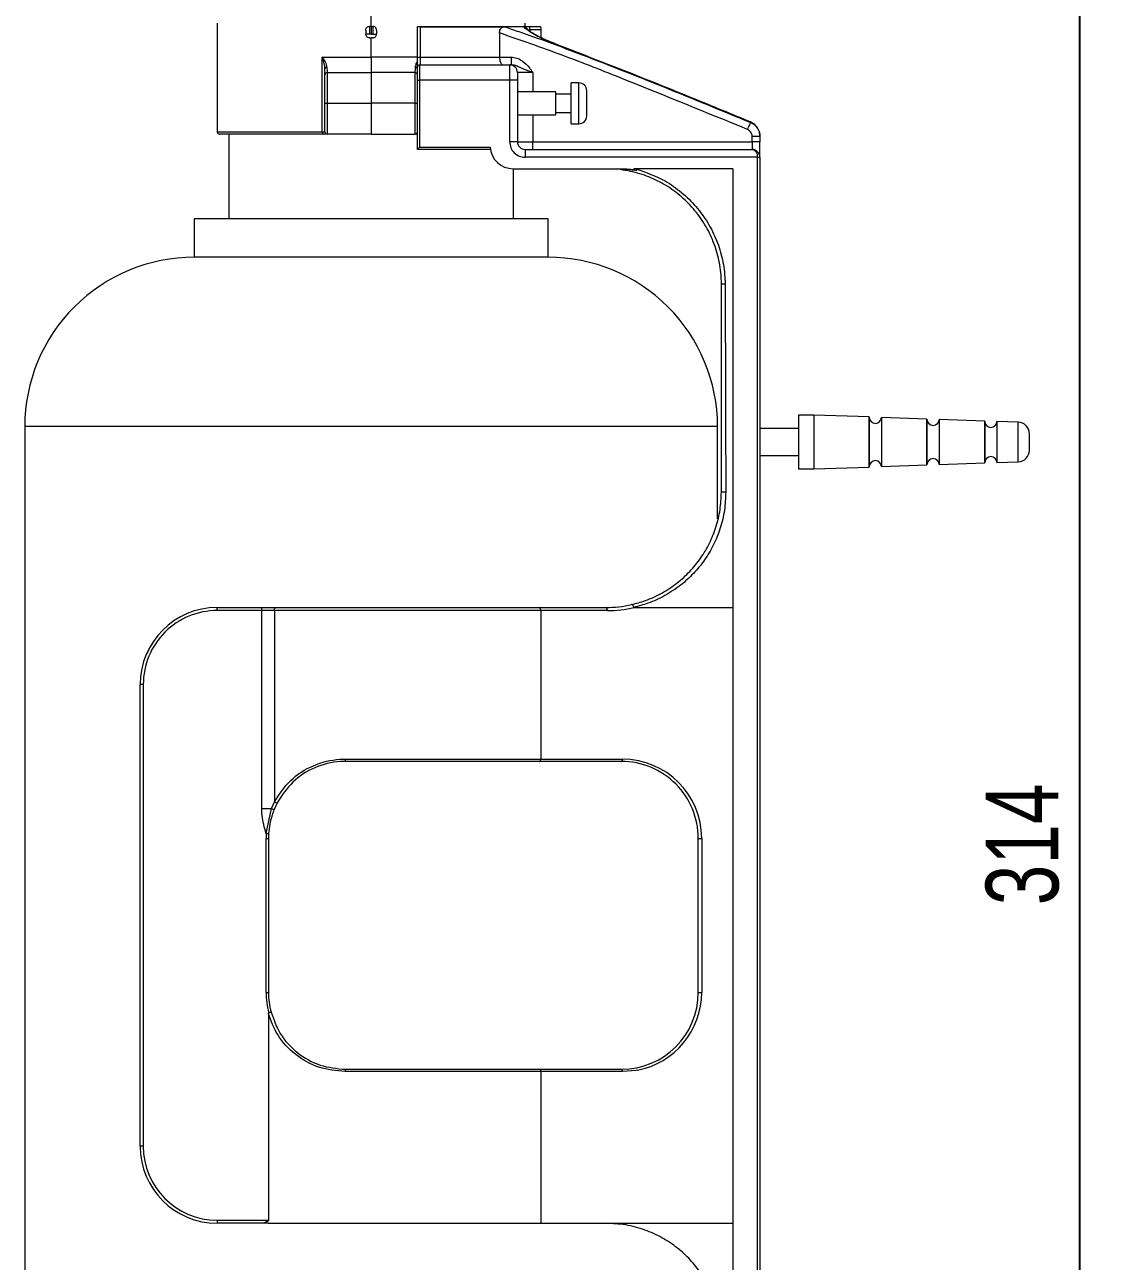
# Model space of a CAD drawing. Header units: millimetres. Extents: x 3 to 208, y 3 to 295.
# Drawn here: x 109.3 to 161, y 92.6 to 152.1 of the extents above; entities that cross this region are included whole.
import ezdxf

# ---------------------------------------------------------------- set-up
doc = ezdxf.new("R2010")
doc.units = ezdxf.units.MM
doc.layers.add('LEVEL0', color=179, linetype='Continuous')
doc.styles.add('SLDTEXTSTYLE0', font='TXT', dxfattribs={"width": 0.75})
doc.dimstyles.new('SLDDIMSTYLE1', dxfattribs={"dimtxt": 3.5, "dimasz": 3.302, "dimexe": 0, "dimexo": 0.0625, "dimgap": 0.875, "dimtad": 1, "dimdec": 0, "dimlfac": 2.7, "dimrnd": 1e-09, "dimzin": 12, "dimdsep": 46, "dimtxsty": 'SLDTEXTSTYLE0', "dimblk1": 'CLOSED', "dimblk2": 'CLOSED', "dimsah": 1, "dimcen": 0.09, "dimadec": 0, "dimazin": 3, "dimtfac": 1, "dimtofl": 0, "dimtmove": 0, "dimatfit": 3, "dimldrblk": 'CLOSED', "dimfxl": 0, "dimfrac": 2, "dimtolj": 1, "dimtzin": 12, "dimarcsym": 0})

# ---------------------------------------------------------------- blocks, each defined once
blk = doc.blocks.new('_CLOSED')
at = {"color": 0, "linetype": 'ByBlock', "lineweight": -2}
for p, q in [((-1, 0.166667), (0, 0)), ((-1, 0.166667), (-1, -0.166667)), ((0, 0), (-1, -0.166667)), ((0, 0), (-1, 0))]:
    blk.add_line(p, q, dxfattribs=at)
blk = doc.blocks.new('_D_6')
at = {"layer": 'LEVEL0', "color": 7}
for p, q in [((129.146, 174.916), (161.004, 174.916)), ((160.004, 174.916), (160.004, 58.694)), ((145.257, 58.694), (161.004, 58.694))]:
    blk.add_line(p, q, dxfattribs=at)
at = {"layer": 'LEVEL0', "color": 7, "xscale": 3.302, "yscale": 3.302}
for p, rotation in [((160.004, 174.916), 90.0000000000004), ((160.004, 58.694), 270.0000000000004)]:
    blk.add_blockref('_CLOSED', p, dxfattribs=dict(at, rotation=rotation))
at = {"layer": 'LEVEL0', "color": 7, "insert": (155.492, 109.736), "char_height": 3.5, "attachment_point": 1, "rotation": 90, "style": 'SLDTEXTSTYLE0'}
blk.add_mtext('314', dxfattribs=at)

msp = doc.modelspace()

# ---------------------------------------------------------------- linework, layer by layer
at = {"color": 7, "linetype": 'Continuous', "lineweight": 15}
for p, q in [((125.923, 152.027), (125.923, 153.361)), ((118.516, 152.187), (118.516, 146.953)), ((125.664, 151.842), (125.664, 151.657)), ((125.923, 152.027), (125.849, 152.027)), ((125.923, 152.027), (125.998, 152.027)), ((125.923, 152.027), (125.923, 151.657)), ((126.183, 151.842), (126.183, 151.657)), ((128.146, 152.027), (128.198, 152.027)), ((128.146, 150.546), (128.146, 152.027)), ((128.198, 152.027), (133.259, 152.027)), ((128.289, 152.011), (132.333, 152.011)), ((133.259, 152.027), (133.53, 152.027)), ((133.331, 152.027), (133.331, 152.182)), ((133.53, 152.027), (134.072, 152.027)), ((134.109, 151.476), (134.109, 151.866)), ((125.849, 151.657), (125.664, 151.657)), ((125.923, 151.657), (125.849, 151.657)), ((125.849, 151.472), (125.923, 151.472)), ((125.923, 151.657), (125.998, 151.657)), ((125.998, 151.472), (125.923, 151.472)), ((125.923, 150.546), (125.923, 151.472)), ((125.998, 151.657), (126.183, 151.657)), ((132.101, 151.71), (132.101, 150.546)), ((134.731, 151.21), (134.729, 151.203)), ((125.923, 150.546), (125.923, 149.805)), ((128.146, 150.064), (128.146, 150.546)), ((123.701, 149.694), (123.701, 149.988)), ((128.146, 149.435), (128.146, 150.064)), ((128.257, 150.175), (132.59, 150.175)), ((132.59, 150.175), (132.654, 150.175)), ((123.701, 148.324), (123.701, 149.694)), ((123.812, 149.805), (125.923, 149.805)), ((125.923, 149.805), (125.923, 148.324)), ((128.035, 149.805), (125.923, 149.805)), ((128.146, 146.101), (128.146, 149.435)), ((132.96, 149.805), (132.96, 149.435)), ((132.96, 149.435), (132.96, 146.472)), ((134.812, 148.879), (132.96, 148.879)), ((134.812, 147.768), (134.812, 148.879)), ((135.553, 148.768), (134.812, 148.768)), ((135.923, 149.305), (135.553, 149.305)), ((135.553, 147.342), (135.553, 149.305)), ((136.294, 147.712), (136.294, 148.935)), ((123.701, 146.953), (123.701, 148.324)), ((125.923, 148.324), (125.923, 146.842)), ((132.96, 147.768), (134.812, 147.768)), ((134.812, 147.879), (135.553, 147.879)), ((135.553, 147.342), (135.923, 147.342)), ((123.61, 146.842), (118.627, 146.842)), ((119.072, 146.842), (119.072, 142.768)), ((123.812, 146.842), (123.61, 146.842)), ((125.923, 146.842), (123.812, 146.842)), ((125.923, 146.842), (128.035, 146.842)), ((128.146, 146.842), (128.035, 146.842)), ((144.627, 146.743), (144.627, 146.722)), ((144.627, 146.722), (144.627, 146.472)), ((144.627, 145.731), (144.627, 146.472)), ((131.664, 146.101), (128.146, 146.101)), ((133.331, 146.101), (144.257, 146.101)), ((144.627, 145.731), (144.627, 59.064)), ((132.76, 145.175), (138.057, 145.175)), ((132.775, 142.768), (132.775, 145.175)), ((143.331, 145.175), (143.331, 124.064)), ((117.405, 142.768), (117.405, 140.916)), ((134.442, 142.768), (117.405, 142.768)), ((134.442, 140.916), (134.442, 142.768)), ((134.442, 140.916), (117.405, 140.916)), ((142.775, 129.62), (142.775, 139.62)), ((147.22, 133.324), (146.479, 133.324)), ((146.479, 133.324), (146.479, 130.731)), ((149.887, 133.23), (147.22, 133.324)), ((147.22, 133.324), (147.22, 130.731)), ((109.257, 132.768), (109.257, 69.805)), ((142.59, 128.326), (142.59, 132.768)), ((149.886, 133.22), (149.886, 130.834)), ((149.887, 133.185), (149.887, 133.23)), ((149.887, 130.824), (149.887, 133.185)), ((152.664, 133.133), (150.479, 133.21)), ((150.479, 133.21), (150.479, 130.845)), ((152.664, 133.092), (152.664, 133.133)), ((152.664, 133.123), (152.664, 130.931)), ((152.664, 130.921), (152.664, 133.092)), ((155.442, 133.036), (153.257, 133.113)), ((153.257, 133.113), (153.257, 130.942)), ((155.442, 132.998), (155.442, 133.036)), ((155.442, 133.026), (155.442, 131.028)), ((155.442, 131.018), (155.442, 132.998)), ((157.054, 132.98), (156.034, 133.016)), ((156.034, 133.016), (156.034, 131.039)), ((146.479, 132.675), (144.627, 132.675)), ((157.59, 132.425), (157.59, 131.63)), ((144.627, 131.379), (146.479, 131.379)), ((150.479, 130.845), (152.664, 130.921)), ((153.257, 130.942), (155.442, 131.018)), ((156.034, 131.039), (157.054, 131.074)), ((146.479, 130.731), (147.22, 130.731)), ((147.22, 130.731), (149.887, 130.824)), ((142.429, 127.725), (142.395, 127.6)), ((118.516, 124.064), (120.659, 124.064)), ((120.659, 124.064), (121.314, 124.064)), ((121.314, 124.064), (134.008, 124.064)), ((134.008, 124.064), (137.22, 124.064)), ((138.583, 124.064), (143.331, 124.064)), ((143.331, 124.064), (143.331, 94.435)), ((115.237, 122.082), (115.121, 121.799)), ((114.812, 98.138), (114.812, 120.361)), ((134.026, 116.657), (124.686, 116.657)), ((137.96, 116.657), (134.026, 116.657)), ((121.402, 114.666), (121.255, 114.35)), ((120.982, 112.953), (120.982, 105.546)), ((141.664, 105.546), (141.664, 112.953)), ((120.982, 104.509), (120.982, 94.583)), ((124.686, 101.842), (134.026, 101.842)), ((134.026, 101.842), (137.96, 101.842)), ((120.523, 94.435), (118.516, 94.435)), ((120.982, 94.435), (120.523, 94.435)), ((120.982, 94.435), (125.923, 94.435)), ((125.923, 94.435), (134.08, 94.435)), ((134.08, 94.435), (137.22, 94.435)), ((143.331, 94.435), (143.331, 70.546))]:
    msp.add_line(p, q, dxfattribs=at)
at = {"color": 8, "linetype": 'Continuous', "lineweight": 0}
for p, q in [((125.849, 152.027), (125.849, 151.657)), ((125.998, 152.027), (125.998, 151.657)), ((128.289, 152.011), (128.289, 150.546)), ((133.564, 151.866), (133.564, 151.78)), ((134.109, 151.866), (133.564, 151.866)), ((123.575, 150.546), (125.923, 150.546)), ((123.575, 146.953), (123.575, 150.546)), ((128.146, 150.546), (125.923, 150.546)), ((128.146, 150.546), (128.289, 150.546)), ((128.289, 150.546), (132.101, 150.546)), ((132.101, 150.546), (132.654, 150.546)), ((132.654, 150.546), (132.654, 150.175)), ((128.257, 150.175), (128.257, 149.435)), ((132.59, 149.435), (132.59, 150.175)), ((123.812, 149.805), (123.812, 148.324)), ((128.035, 148.324), (128.035, 149.805)), ((128.146, 149.435), (128.257, 149.435)), ((128.257, 149.435), (128.257, 146.212)), ((132.59, 149.435), (128.257, 149.435)), ((132.59, 146.472), (132.59, 149.435)), ((132.96, 149.435), (132.59, 149.435)), ((133.701, 149.805), (132.96, 149.805)), ((133.701, 149.805), (133.701, 148.879)), ((135.923, 147.342), (135.923, 149.305)), ((123.701, 148.324), (123.812, 148.324)), ((123.812, 148.324), (125.923, 148.324)), ((123.812, 148.324), (123.812, 146.842)), ((128.035, 148.324), (125.923, 148.324)), ((128.035, 148.324), (128.146, 148.324)), ((128.035, 146.842), (128.035, 148.324)), ((133.701, 147.768), (133.701, 146.472)), ((118.516, 146.953), (123.575, 146.953)), ((123.575, 146.953), (123.701, 146.953)), ((132.96, 146.472), (132.59, 146.472)), ((132.96, 146.472), (133.701, 146.472)), ((133.701, 146.101), (133.701, 146.472)), ((133.701, 146.472), (144.257, 146.472)), ((144.257, 146.472), (144.257, 146.722)), ((144.627, 146.722), (144.257, 146.722)), ((144.257, 146.472), (144.257, 146.101)), ((144.627, 146.472), (144.257, 146.472)), ((128.257, 146.212), (131.651, 146.212)), ((133.331, 146.101), (133.331, 145.731)), ((144.516, 145.731), (133.331, 145.731)), ((144.516, 59.064), (144.516, 145.731)), ((144.516, 145.731), (144.627, 145.731)), ((118.406, 132.768), (109.257, 132.768)), ((142.59, 132.768), (118.406, 132.768)), ((157.054, 132.944), (157.054, 132.98)), ((157.054, 131.074), (157.054, 132.944)), ((118.516, 123.916), (118.516, 124.064)), ((120.659, 123.916), (118.516, 123.916)), ((120.659, 123.916), (120.659, 124.064)), ((120.659, 114.391), (120.659, 123.916)), ((121.273, 123.916), (120.659, 123.916)), ((121.273, 123.916), (121.273, 114.717)), ((134.08, 123.916), (121.273, 123.916)), ((134.08, 123.916), (134.08, 116.768)), ((137.291, 123.916), (134.08, 123.916)), ((114.96, 120.361), (114.812, 120.361)), ((114.96, 120.361), (114.96, 98.138)), ((124.678, 116.768), (134.08, 116.768)), ((134.08, 116.768), (138.014, 116.768)), ((120.659, 114.391), (121.129, 114.391)), ((120.879, 113.195), (121.129, 114.391)), ((121.129, 114.391), (121.273, 114.717)), ((120.871, 105.546), (120.871, 112.953)), ((120.871, 112.953), (120.982, 112.953)), ((141.664, 112.953), (141.829, 112.953)), ((141.829, 112.953), (141.829, 105.546)), ((120.871, 105.546), (120.982, 105.546)), ((141.664, 105.546), (141.829, 105.546)), ((134.08, 101.731), (124.678, 101.731)), ((134.08, 101.731), (134.08, 94.435)), ((138.014, 101.731), (134.08, 101.731)), ((114.96, 98.138), (114.812, 98.138)), ((118.516, 94.583), (120.982, 94.583)), ((118.516, 94.583), (118.516, 94.435)), ((137.22, 94.435), (143.331, 94.435))]:
    msp.add_line(p, q, dxfattribs=at)
at = {"color": 8, "linetype": 'Continuous', "lineweight": 0, "flags": 128}
for points in [[(144.168, 147.408), (144.163, 147.395), (144.153, 147.372), (144.139, 147.339), (144.122, 147.296), (144.101, 147.246), (144.078, 147.19), (144.053, 147.13), (144.027, 147.067)], [(144.168, 147.408), (144.168, 147.42), (144.168, 147.428)], [(123.575, 146.953), (123.575, 146.931), (123.577, 146.911), (123.581, 146.891), (123.585, 146.875), (123.59, 146.861), (123.596, 146.85), (123.603, 146.844), (123.61, 146.842)], [(138.674, 145.164), (138.674, 145.167), (138.674, 145.17), (138.674, 145.173), (138.674, 145.175), (138.674, 145.178), (138.674, 145.181), (138.674, 145.184), (138.674, 145.187)], [(138.674, 145.187), (140.982, 145.181), (143.312, 145.175), (143.331, 145.175)], [(143.331, 145.175), (143.312, 145.175), (140.982, 145.17), (138.674, 145.164)], [(121.273, 123.916), (121.274, 123.945), (121.276, 123.973), (121.28, 123.998), (121.285, 124.021), (121.291, 124.039), (121.298, 124.053), (121.306, 124.061), (121.314, 124.064)], [(134.08, 123.916), (134.078, 123.945), (134.074, 123.973), (134.068, 123.998), (134.059, 124.021), (134.048, 124.039), (134.036, 124.053), (134.022, 124.061), (134.008, 124.064)], [(137.291, 123.916), (137.29, 123.945), (137.286, 123.973), (137.279, 123.998), (137.27, 124.021), (137.26, 124.039), (137.247, 124.053), (137.234, 124.061), (137.22, 124.064)], [(134.026, 116.657), (134.037, 116.659), (134.047, 116.665), (134.056, 116.676), (134.064, 116.689), (134.071, 116.706), (134.076, 116.725), (134.079, 116.746), (134.08, 116.768)], [(137.96, 116.657), (137.971, 116.659), (137.981, 116.665), (137.99, 116.676), (137.998, 116.689), (138.005, 116.706), (138.01, 116.725), (138.013, 116.746), (138.014, 116.768)], [(120.879, 113.195), (120.9, 113.194), (120.921, 113.192), (120.94, 113.191), (120.957, 113.19), (120.971, 113.189), (120.981, 113.189), (120.987, 113.188), (120.99, 113.188)], [(134.026, 101.842), (134.037, 101.84), (134.047, 101.834), (134.056, 101.823), (134.064, 101.809), (134.071, 101.793), (134.076, 101.773), (134.079, 101.753), (134.08, 101.731)], [(137.96, 101.842), (137.971, 101.84), (137.981, 101.834), (137.99, 101.823), (137.998, 101.809), (138.005, 101.793), (138.01, 101.773), (138.013, 101.753), (138.014, 101.731)], [(138.733, 101.799), (138.677, 101.789), (138.014, 101.731)]]:
    msp.add_lwpolyline(points, dxfattribs=at)
at = {"color": 7, "linetype": 'Continuous', "lineweight": 15, "flags": 128}
msp.add_lwpolyline([(128.146, 146.101), (128.148, 146.103), (128.154, 146.11), (128.164, 146.12), (128.178, 146.134), (128.195, 146.151), (128.214, 146.17), (128.235, 146.191), (128.257, 146.212)], dxfattribs=at)
at = {"color": 8, "linetype": 'Continuous', "lineweight": 0}
for centre, radius, start, end in [((133.143, 151.693), 0.354, 25.52215, 70.85719), ((133.172, 151.866), 0.392, 359.93644, 24.23889), ((123.789, 149.972), 0.0892, 90.10815, 169.34707), ((128.058, 149.972), 0.0892, 10.654, 89.89256), ((133.331, 146.472), 0.741, 180, 270.00043), ((144.189, 145.778), 0.33, 351.77528, 78.20951), ((142.903, 135.674), 3.948, 89.2652, 91.84998), ((142.918, 121.107), 8.514, 89.54843, 90.9586), ((118.516, 120.361), 3.556, 89.99981, 180.00004), ((137.291, 129.62), 5.704, 270.00012, 283.08746), ((125.059, 116.74), 0.383, 175.86007, 192.59626), ((138.014, 112.953), 3.815, 0.00003, 89.99991), ((121.329, 114.783), 0.44, 242.96129, 260.36482), ((121.442, 114.956), 0.293, 234.56709, 262.0438), ((124.685, 112.953), 3.814, 176.36278, 180.00045), ((124.686, 105.546), 3.815, 180.00005, 194.8063), ((125.059, 101.759), 0.383, 167.40047, 184.14236), ((118.516, 98.138), 3.556, 180.00007, 269.99989)]:
    msp.add_arc(centre, radius, start, end, dxfattribs=at)
at = {"color": 7, "linetype": 'Continuous', "lineweight": 15}
for centre, radius, start, end in [((133.738, 151.866), 0.37, 359.99802, 25.8444), ((128.257, 150.064), 0.111, 90.00075, 180.00067), ((132.59, 149.805), 0.37, 359.99994, 90.00006), ((123.812, 149.694), 0.111, 90.00075, 180.00067), ((128.035, 149.694), 0.111, 0.00176, 89.99824), ((135.923, 148.935), 0.37, 0.00067, 89.99933), ((135.923, 147.712), 0.37, 270.00067, 359.99933), ((118.627, 146.953), 0.111, 179.99933, 269.99925), ((123.812, 146.953), 0.111, 179.99933, 269.99925), ((128.035, 146.953), 0.111, 270.00176, 359.99824), ((133.331, 146.472), 0.37, 179.99994, 270.00006), ((132.76, 146.286), 1.111, 183.82281, 269.99963), ((144.257, 145.731), 0.37, 0.00009, 90.00076), ((117.405, 132.768), 8.148, 89.99995, 180.00008), ((134.442, 132.768), 8.148, 359.99992, 90.00007), ((150.183, 133.22), 0.296, 181.99917, 358.00083), ((152.96, 133.123), 0.296, 181.99917, 358.00083), ((155.738, 133.026), 0.296, 181.99917, 358.00083), ((157.035, 132.425), 0.556, 0.00054, 87.9994), ((157.035, 131.63), 0.556, 272.0006, 359.99946), ((150.183, 130.834), 0.296, 2.00138, 177.99862), ((152.96, 130.931), 0.296, 2.00138, 177.99862), ((155.738, 131.028), 0.296, 2.00138, 177.99862), ((118.516, 120.361), 3.704, 90.00007, 179.99987), ((137.22, 129.62), 5.556, 270.00016, 282.86948), ((137.96, 112.953), 3.704, 359.99984, 90.00022), ((124.686, 112.953), 3.704, 176.36303, 180), ((124.686, 105.546), 3.704, 179.99994, 194.87262), ((137.96, 105.546), 3.704, 270.00005, 359.99989), ((138.014, 105.546), 3.815, 280.8617, 359.99985), ((118.516, 98.138), 3.704, 179.99994, 269.99993)]:
    msp.add_arc(centre, radius, start, end, dxfattribs=at)
for points, knots in [([(125.664, 151.842), (125.666, 151.863), (125.67, 151.904), (125.702, 151.96), (125.749, 152.002), (125.801, 152.024), (125.836, 152.026), (125.849, 152.027)], [0, 0, 0, 0, 0.214599, 0.429189, 0.643838, 0.85858, 1, 1, 1, 1]), ([(126.183, 151.842), (126.181, 151.863), (126.177, 151.904), (126.145, 151.96), (126.098, 152.002), (126.046, 152.024), (126.011, 152.026), (125.998, 152.027)], [0, 0, 0, 0, 0.2146, 0.429192, 0.643846, 0.858588, 1, 1, 1, 1]), ([(128.198, 152.027), (128.209, 152.024), (128.232, 152.016), (128.263, 152.012), (128.282, 152.012), (128.289, 152.011)], [0, 0, 0, 0, 0.376331, 0.781136, 1, 1, 1, 1]), ([(132.101, 151.71), (132.102, 151.741), (132.106, 151.802), (132.135, 151.883), (132.182, 151.951), (132.25, 152.002), (132.306, 152.008), (132.333, 152.011)], [0, 0, 0, 0, 0.219902, 0.42664, 0.604006, 0.810619, 1, 1, 1, 1]), ([(134.732, 151.212), (134.699, 151.224), (134.536, 151.282), (134.257, 151.404), (133.936, 151.547), (133.652, 151.729), (133.555, 151.764), (133.434, 151.891), (133.447, 151.872), (133.448, 151.871)], [0, 0, 0, 0, 0.073362, 0.356179, 0.617546, 0.832479, 0.953834, 0.997917, 1, 1, 1, 1]), ([(125.849, 151.472), (125.829, 151.474), (125.787, 151.478), (125.731, 151.51), (125.69, 151.557), (125.667, 151.609), (125.665, 151.643), (125.664, 151.657)], [0, 0, 0, 0, 0.214689, 0.429365, 0.644088, 0.858829, 1, 1, 1, 1]), ([(125.998, 151.472), (126.018, 151.474), (126.06, 151.478), (126.115, 151.51), (126.157, 151.557), (126.18, 151.609), (126.182, 151.643), (126.183, 151.657)], [0, 0, 0, 0, 0.21469, 0.429359, 0.644086, 0.858828, 1, 1, 1, 1]), ([(144.168, 147.428), (143.94, 147.523), (142.799, 147.994), (139.666, 149.286), (136.737, 150.424), (134.729, 151.203)], [0, 0, 0, 0, 0.072861, 0.364306, 1, 1, 1, 1]), ([(132.101, 150.546), (132.102, 150.507), (132.105, 150.434), (132.128, 150.334), (132.163, 150.251), (132.207, 150.193), (132.249, 150.175), (132.267, 150.175), (132.267, 150.175)], [0, 0, 0, 0, 0.263867, 0.503142, 0.708923, 0.878011, 0.997462, 1, 1, 1, 1]), ([(144.627, 146.743), (144.619, 146.827), (144.602, 146.995), (144.473, 147.216), (144.317, 147.358), (144.205, 147.411), (144.168, 147.428)], [0, 0, 0, 0, 0.2870585, 0.5745195, 0.8617333, 1, 1, 1, 1]), ([(144.168, 147.408), (144.242, 147.368), (144.389, 147.29), (144.545, 147.089), (144.619, 146.89), (144.625, 146.765), (144.627, 146.722)], [0, 0, 0, 0, 0.285124, 0.569588, 0.854838, 1, 1, 1, 1]), ([(142.775, 139.62), (142.774, 139.695), (142.769, 140.076), (142.681, 140.771), (142.414, 141.663), (141.998, 142.505), (141.452, 143.26), (140.778, 143.92), (140.016, 144.451), (139.178, 144.844), (138.424, 145.064), (137.945, 145.126), (137.77, 145.148)], [0, 0, 0, 0, 0.027459, 0.140043, 0.255876, 0.368033, 0.483434, 0.59662, 0.71309, 0.822769, 0.935427, 1, 1, 1, 1]), ([(137.773, 145.163), (137.774, 145.167), (137.775, 145.171), (137.775, 145.175), (137.775, 145.175)], [0, 0, 0, 0, 0.927062, 1, 1, 1, 1]), ([(138.057, 145.175), (138.111, 145.175), (138.296, 145.172), (138.479, 145.138), (138.608, 145.115)], [0, 0, 0, 0, 0.288896, 1, 1, 1, 1]), ([(138.71, 145.089), (138.709, 145.089), (138.7, 145.091), (138.666, 145.1), (138.633, 145.108), (138.608, 145.115)], [0, 0, 0, 0, 0.017896, 0.269626, 1, 1, 1, 1]), ([(138.457, 124.204), (138.679, 124.263), (139.182, 124.397), (139.927, 124.744), (140.646, 125.218), (141.272, 125.791), (141.795, 126.432), (142.22, 127.152), (142.535, 127.933), (142.736, 128.764), (142.762, 129.334), (142.775, 129.62)], [0, 0, 0, 0, 0.091873, 0.208811, 0.327963, 0.436844, 0.548224, 0.658757, 0.77127, 0.88527, 1, 1, 1, 1]), ([(138.561, 124.069), (138.561, 124.069), (138.561, 124.068), (138.562, 124.067), (138.565, 124.066), (138.572, 124.064), (138.579, 124.064), (138.583, 124.064)], [0, 0, 0, 0, 0.030371, 0.068682, 0.137768, 0.425855, 1, 1, 1, 1]), ([(124.686, 116.657), (124.604, 116.655), (124.101, 116.645), (123.19, 116.415), (122.096, 115.726), (121.633, 115.02), (121.402, 114.666)], [0, 0, 0, 0, 0.060692, 0.375894, 0.687627, 1, 1, 1, 1]), ([(121.255, 114.35), (121.22, 114.258), (121.077, 113.886), (121.027, 113.488), (120.99, 113.188)], [0, 0, 0, 0, 0.245113, 1, 1, 1, 1]), ([(120.982, 104.509), (120.982, 104.521), (120.983, 104.537), (120.986, 104.556), (120.989, 104.563), (120.993, 104.568), (120.996, 104.57), (120.997, 104.571), (120.998, 104.571)], [0, 0, 0, 0, 0.559306, 0.705329, 0.861437, 0.92434, 0.976312, 1, 1, 1, 1]), ([(120.998, 104.571), (121.01, 104.574), (121.032, 104.58), (121.062, 104.587), (121.086, 104.593), (121.099, 104.594), (121.105, 104.596), (121.106, 104.595), (121.106, 104.595)], [0, 0, 0, 0, 0.3298722, 0.6225993, 0.8454554, 0.97352, 0.9982475, 1, 1, 1, 1]), ([(121.106, 104.595), (121.234, 104.242), (121.506, 103.493), (122.345, 102.595), (123.445, 101.963), (124.271, 101.882), (124.686, 101.842)], [0, 0, 0, 0, 0.231233, 0.49033, 0.744169, 1, 1, 1, 1]), ([(120.982, 94.583), (120.981, 94.577), (120.98, 94.564), (120.966, 94.543), (120.923, 94.506), (120.774, 94.448), (120.63, 94.44), (120.523, 94.435)], [0, 0, 0, 0, 0.03382, 0.07557, 0.148687, 0.367488, 1, 1, 1, 1]), ([(142.775, 88.879), (142.762, 89.162), (142.737, 89.727), (142.539, 90.549), (142.231, 91.322), (141.812, 92.042), (141.291, 92.689), (140.657, 93.272), (139.925, 93.759), (139.085, 94.138), (138.176, 94.387), (137.538, 94.419), (137.22, 94.435)], [0, 0, 0, 0, 0.097384, 0.194118, 0.289335, 0.383017, 0.479578, 0.574304, 0.678268, 0.780546, 0.89066, 1, 1, 1, 1])]:
    msp.add_open_spline(points, degree=3, knots=knots, dxfattribs=at)
at = {"color": 8, "linetype": 'Continuous', "lineweight": 0}
for points, knots in [([(132.333, 152.011), (132.567, 151.932), (133.737, 151.537), (137.706, 150.063), (141.394, 148.548), (144.168, 147.408)], [0, 0, 0, 0, 0.0583233, 0.2916484, 1, 1, 1, 1]), ([(134.729, 151.203), (134.571, 151.266), (134.253, 151.39), (133.83, 151.593), (133.512, 151.789), (133.323, 151.923), (133.271, 152.008), (133.259, 152.027)], [0, 0, 0, 0, 0.299814, 0.601211, 0.824549, 0.961406, 1, 1, 1, 1]), ([(144.027, 147.067), (142.054, 147.875), (139.093, 149.088), (135.123, 150.655), (133.108, 151.359), (132.101, 151.71)], [0, 0, 0, 0, 0.499826, 0.749938, 1, 1, 1, 1]), ([(123.575, 150.546), (123.575, 150.545), (123.592, 150.518), (123.658, 150.412), (123.751, 150.258), (123.779, 150.114), (123.789, 150.061)], [0, 0, 0, 0, 0.006112, 0.178735, 0.700675, 1, 1, 1, 1]), ([(123.701, 149.988), (123.696, 150.048), (123.683, 150.206), (123.627, 150.389), (123.586, 150.514), (123.575, 150.545), (123.575, 150.546)], [0, 0, 0, 0, 0.31369, 0.828794, 0.993823, 1, 1, 1, 1]), ([(128.289, 150.546), (128.289, 150.524), (128.288, 150.462), (128.286, 150.367), (128.277, 150.274), (128.275, 150.21), (128.261, 150.183), (128.257, 150.175)], [0, 0, 0, 0, 0.177353, 0.492771, 0.758447, 0.933974, 1, 1, 1, 1]), ([(132.654, 150.546), (132.748, 150.536), (132.94, 150.517), (133.258, 150.345), (133.471, 150.121), (133.621, 149.919), (133.674, 149.844), (133.701, 149.806), (133.701, 149.805)], [0, 0, 0, 0, 0.210903, 0.431212, 0.793903, 0.895672, 0.997519, 1, 1, 1, 1]), ([(123.789, 150.061), (123.789, 150.033), (123.791, 149.961), (123.808, 149.887), (123.798, 149.813), (123.812, 149.805), (123.812, 149.805)], [0, 0, 0, 0, 0.320055, 0.821401, 0.994315, 1, 1, 1, 1]), ([(128.035, 149.805), (128.038, 149.82), (128.052, 149.876), (128.053, 149.963), (128.057, 150.034), (128.058, 150.061)], [0, 0, 0, 0, 0.177033, 0.679335, 1, 1, 1, 1]), ([(128.058, 150.061), (128.067, 150.114), (128.082, 150.204), (128.127, 150.283), (128.146, 150.315)], [0, 0, 0, 0, 0.589901, 1, 1, 1, 1]), ([(133.701, 149.805), (133.7, 149.805), (133.647, 149.824), (133.545, 149.86), (133.309, 149.947), (133.073, 150.055), (132.828, 150.159), (132.708, 150.17), (132.654, 150.175)], [0, 0, 0, 0, 0.003086, 0.151341, 0.290522, 0.678629, 0.853244, 1, 1, 1, 1]), ([(144.257, 146.722), (144.256, 146.744), (144.252, 146.807), (144.216, 146.906), (144.138, 147.008), (144.064, 147.047), (144.027, 147.067)], [0, 0, 0, 0, 0.1454938, 0.4311801, 0.715564, 1, 1, 1, 1]), ([(138.608, 145.115), (138.6, 145.121), (138.586, 145.131), (138.572, 145.145), (138.569, 145.155), (138.568, 145.16), (138.57, 145.165), (138.573, 145.169), (138.578, 145.173), (138.59, 145.179), (138.622, 145.186), (138.653, 145.186), (138.674, 145.187)], [0, 0, 0, 0, 0.1841398, 0.2871856, 0.327824, 0.3529684, 0.3781838, 0.4129545, 0.4474041, 0.479142, 0.632882, 1, 1, 1, 1]), ([(138.71, 145.089), (138.544, 145.106), (138.232, 145.139), (137.92, 145.155), (137.773, 145.163)], [0, 0, 0, 0, 0.532084, 1, 1, 1, 1]), ([(138.674, 145.164), (138.654, 145.166), (138.623, 145.169), (138.59, 145.169), (138.579, 145.165), (138.576, 145.163), (138.575, 145.162), (138.574, 145.161), (138.574, 145.159), (138.574, 145.158), (138.575, 145.155), (138.58, 145.15), (138.605, 145.133), (138.65, 145.113), (138.691, 145.096), (138.71, 145.089)], [0, 0, 0, 0, 0.242462, 0.356951, 0.375198, 0.384067, 0.390916, 0.396732, 0.400909, 0.408738, 0.411611, 0.432167, 0.493759, 0.763043, 1, 1, 1, 1]), ([(138.674, 145.164), (139.151, 144.997), (139.934, 144.723), (140.875, 144.05), (141.57, 143.375), (142.137, 142.592), (142.569, 141.731), (142.849, 140.809), (142.945, 140.095), (142.952, 139.698), (142.953, 139.622)], [0, 0, 0, 0, 0.200528, 0.329468, 0.458478, 0.586152, 0.713804, 0.841564, 0.969336, 1, 1, 1, 1]), ([(142.953, 139.622), (142.954, 139.523), (142.956, 139.029), (142.964, 136.955), (142.975, 133.72), (142.982, 130.88), (142.985, 129.621)], [0, 0, 0, 0, 0.029625, 0.148127, 0.622145, 1, 1, 1, 1]), ([(142.985, 129.621), (142.972, 129.327), (142.947, 128.742), (142.741, 127.89), (142.42, 127.089), (141.985, 126.35), (141.45, 125.693), (140.808, 125.106), (140.069, 124.62), (139.305, 124.266), (138.788, 124.129), (138.561, 124.069)], [0, 0, 0, 0, 0.114778, 0.228864, 0.341293, 0.451831, 0.56309, 0.671957, 0.791034, 0.90799, 1, 1, 1, 1]), ([(138.561, 124.069), (138.557, 124.085), (138.549, 124.116), (138.529, 124.156), (138.506, 124.187), (138.482, 124.203), (138.466, 124.205), (138.459, 124.204), (138.457, 124.204)], [0, 0, 0, 0, 0.269464, 0.5189393, 0.729666, 0.8937943, 0.9657515, 1, 1, 1, 1]), ([(121.273, 114.717), (121.513, 115.082), (121.993, 115.81), (123.128, 116.519), (124.071, 116.756), (124.593, 116.766), (124.678, 116.768)], [0, 0, 0, 0, 0.311704, 0.623456, 0.939184, 1, 1, 1, 1]), ([(120.879, 113.195), (120.792, 113.478), (120.672, 113.87), (120.662, 114.277), (120.659, 114.391)], [0, 0, 0, 0, 0.720412, 1, 1, 1, 1]), ([(124.678, 101.731), (124.248, 101.772), (123.392, 101.855), (122.251, 102.506), (121.395, 103.415), (121.112, 104.165), (120.982, 104.509)], [0, 0, 0, 0, 0.259556, 0.516745, 0.778707, 1, 1, 1, 1])]:
    msp.add_open_spline(points, degree=3, knots=knots, dxfattribs=at)

# ---------------------------------------------------------------- dimensions: what is measured, and where the dimension line sits
at = {"layer": 'LEVEL0', "color": 7}
dim = msp.add_linear_dim(base=(160.004, 58.694), p1=(128.146, 174.916), p2=(144.257, 58.694), angle=90, dimstyle='SLDDIMSTYLE1', dxfattribs=at)
dim.commit()
dim.dimension.update_dxf_attribs({"geometry": '_D_6', "text_midpoint": (160.004, 115.037), "dimtype": 160})

doc.saveas('drawing.dxf')
